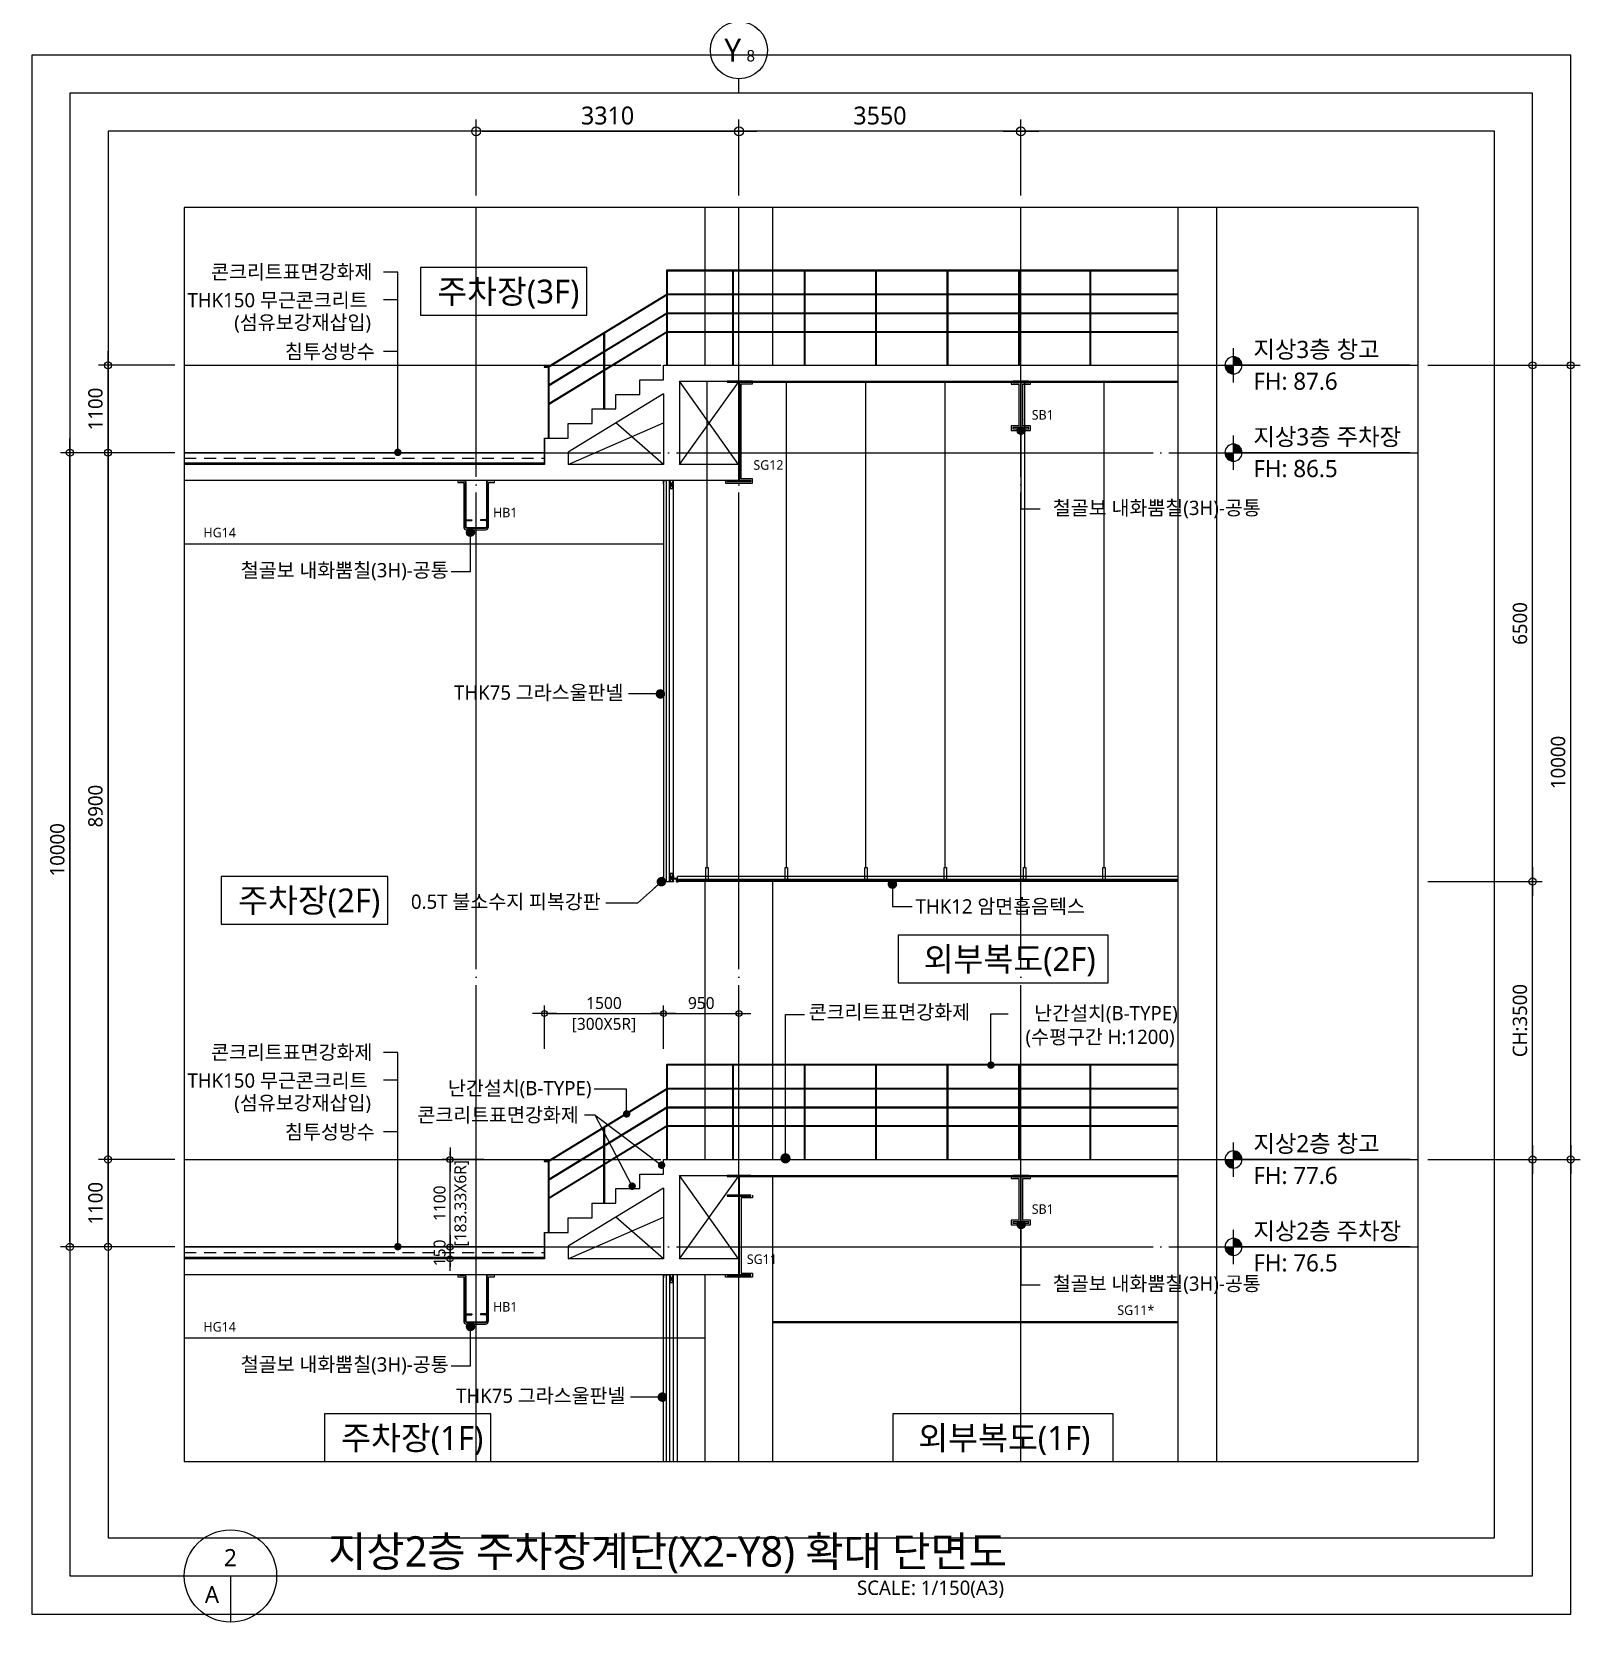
# Model space of a CAD drawing. Header units: millimetres. Extents: x 13515 to 183937, y -33900 to -660.
# Drawn here: x 137625 to 157125, y -33522 to -13498 of the extents above; entities that cross this region are included whole.
import ezdxf
from ezdxf.enums import TextEntityAlignment as Align

# ---------------------------------------------------------------- set-up
doc = ezdxf.new("R2010")
doc.units = ezdxf.units.MM
doc.header["$LTSCALE"] = 100
doc.header["$MEASUREMENT"] = 0
doc.header["$PDSIZE"] = -10
for name, pattern in [('CEN', [62, 60, -1, 0, -1]), ('HID', [2.5, 1.5, -1]), ('HIDDEN', [2, 1, -1])]:
    doc.linetypes.add(name, pattern=pattern)
doc.layers.get('0').update_dxf_attribs({"linetype": 'CONTINUOUS'})
doc.layers.get('Defpoints').update_dxf_attribs({"color": 171, "linetype": 'CONTINUOUS'})
for name, color, linetype in [('CEN', 1, 'CEN'), ('CON', 2, 'CONTINUOUS'), ('ELE-6', 8, 'CONTINUOUS'), ('FIN', 8, 'CONTINUOUS'), ('FIN(패널-T75 글라스울)', 6, 'CONTINUOUS'), ('FIN-2', 9, 'CONTINUOUS'), ('HF', 3, 'CONTINUOUS'), ('INS', 251, 'BATTING'), ('LED', 7, 'CONTINUOUS'), ('NDIM', 7, 'CONTINUOUS'), ('STEEL', 5, 'CONTINUOUS'), ('SYM', 7, 'CONTINUOUS'), ('SYM(AXIS)', 7, 'CONTINUOUS'), ('TEXT', 3, 'CONTINUOUS'), ('TEXT(AXIS)', 2, 'CONTINUOUS'), ('TEXT(노트)', 7, 'CONTINUOUS'), ('TEXT(실명)', 3, 'CONTINUOUS'), ('wire-meshes', 1, 'CONTINUOUS'), ('방수', 8, 'HIDDEN'), ('스틸', 8, 'CONTINUOUS')]:
    doc.layers.add(name, color=color, linetype=linetype)
doc.styles.add('CGS', font='cgse', dxfattribs={"bigfont": 'cgs'})
doc.styles.add('나눔바른고딕', font='NanumBarunGothic.ttf')
doc.linetypes.add('BATTING', pattern='A,0.0001,-0.1,[134,ltypeshp.shx,S=0.1,R=0,X=-0.1,Y=0],-0.2,[134,ltypeshp.shx,S=0.1,R=180,X=0.1,Y=0],-0.1', length=0.4001)
doc.dimstyles.new('NDIM 1200', dxfattribs={"dimscale": 75, "dimtxt": 3, "dimasz": 1, "dimexe": 2, "dimexo": 2, "dimgap": 1, "dimtad": 1, "dimdec": 0, "dimdsep": 46, "dimtxsty": 'CGS', "dimblk": 'DOT0', "dimcen": 1, "dimdle": 8, "dimclrd": 256, "dimclre": 256, "dimclrt": 256, "dimadec": 0, "dimazin": 0, "dimtfac": 1, "dimtdec": 0, "dimtix": 1, "dimtmove": 2, "dimatfit": 3, "dimldrblk": 'DOT0', "dimfxl": 1, "dimtolj": 1, "dimtzin": 0, "dimlwd": -1, "dimlwe": -1, "dimarcsym": 0})

# ---------------------------------------------------------------- blocks, each defined once
blk = doc.blocks.new('DOT0')
blk.add_line((-3, 0), (3, 0))
at = {"color": 6}
blk.add_circle((0, 0), 0.75, dxfattribs=at)
blk = doc.blocks.new('*D438')
at = {"layer": 'Defpoints', "color": 0, "ltscale": 0.4, "transparency": 16777216}
for p in [(145581, -25858), (144081, -26403), (145581, -26403)]:
    blk.add_point(p, dxfattribs=at)
at = {"layer": 'NDIM', "ltscale": 0.4, "transparency": 16777216}
for p, q in [((144081, -26303), (144081, -25758)), ((145581, -26303), (145581, -25758)), ((144131, -25858), (145531, -25858))]:
    blk.add_line(p, q, dxfattribs=at)
at = {"layer": 'NDIM', "ltscale": 0.4, "transparency": 16777216, "xscale": 50, "yscale": 50, "zscale": 50, "rotation": 180}
blk.add_blockref('DOT0', (144081, -25858), dxfattribs=at)
at = {"layer": 'NDIM', "ltscale": 0.4, "transparency": 16777216, "xscale": 50, "yscale": 50, "zscale": 50}
blk.add_blockref('DOT0', (145581, -25858), dxfattribs=at)
at = {"layer": 'NDIM', "ltscale": 0.4, "transparency": 16777216, "char_height": 150, "attachment_point": 5, "style": '나눔바른고딕'}
for s, insert in [('\\A1;1500', (144831, -25727)), ('\\A1;[300X5R]', (144831, -26005))]:
    blk.add_mtext(s, dxfattribs=dict(at, insert=insert))
blk = doc.blocks.new('*D439')
at = {"layer": 'Defpoints', "color": 0, "ltscale": 0.4, "transparency": 16777216}
for p in [(146531, -25858), (145581, -26403), (146531, -26403)]:
    blk.add_point(p, dxfattribs=at)
at = {"layer": 'NDIM', "ltscale": 0.4, "transparency": 16777216}
for p, q in [((145581, -26303), (145581, -25758)), ((146531, -26303), (146531, -25758)), ((145631, -25858), (146481, -25858))]:
    blk.add_line(p, q, dxfattribs=at)
at = {"layer": 'NDIM', "ltscale": 0.4, "transparency": 16777216, "xscale": 50, "yscale": 50, "zscale": 50, "rotation": 180}
blk.add_blockref('DOT0', (145581, -25858), dxfattribs=at)
at = {"layer": 'NDIM', "ltscale": 0.4, "transparency": 16777216, "xscale": 50, "yscale": 50, "zscale": 50}
blk.add_blockref('DOT0', (146531, -25858), dxfattribs=at)
at = {"layer": 'NDIM', "ltscale": 0.4, "transparency": 16777216, "insert": (146056, -25727), "char_height": 150, "attachment_point": 5, "style": '나눔바른고딕'}
blk.add_mtext('\\A1;950', dxfattribs=at)
blk = doc.blocks.new('*D435')
at = {"layer": 'Defpoints', "color": 0, "ltscale": 0.4, "transparency": 16777216}
for p in [(142892, -27697), (143417, -27697), (143417, -28797)]:
    blk.add_point(p, dxfattribs=at)
at = {"layer": 'NDIM', "ltscale": 0.4, "transparency": 16777216}
for p, q in [((142892, -27647), (142892, -27597)), ((143317, -27697), (142792, -27697)), ((142892, -28797), (142892, -27697)), ((143317, -28797), (142792, -28797)), ((142892, -28847), (142892, -28897))]:
    blk.add_line(p, q, dxfattribs=at)
at = {"layer": 'NDIM', "ltscale": 0.4, "transparency": 16777216, "xscale": 50, "yscale": 50, "zscale": 50}
for p, rotation in [((142892, -27697), 270), ((142892, -28797), 90)]:
    blk.add_blockref('DOT0', p, dxfattribs=dict(at, rotation=rotation))
at = {"layer": 'NDIM', "ltscale": 0.4, "transparency": 16777216, "char_height": 150, "attachment_point": 5, "rotation": 90, "style": '나눔바른고딕'}
for s, insert in [('\\A1;[183.33X6R]', (143039, -28247)), ('\\A1;1100', (142761, -28247))]:
    blk.add_mtext(s, dxfattribs=dict(at, insert=insert))
blk = doc.blocks.new('*D436')
at = {"layer": 'Defpoints', "color": 0, "ltscale": 0.4, "transparency": 16777216}
for p in [(142892, -28797), (143417, -28797), (143417, -28947)]:
    blk.add_point(p, dxfattribs=at)
at = {"layer": 'NDIM', "ltscale": 0.4, "transparency": 16777216}
for p, q in [((143317, -28797), (142792, -28797)), ((142892, -28747), (142892, -28697)), ((142892, -28947), (142892, -28797)), ((143317, -28947), (142792, -28947)), ((142892, -28997), (142892, -29047))]:
    blk.add_line(p, q, dxfattribs=at)
at = {"layer": 'NDIM', "ltscale": 0.4, "transparency": 16777216, "xscale": 50, "yscale": 50, "zscale": 50}
for p, rotation in [((142892, -28797), 270), ((142892, -28947), 90)]:
    blk.add_blockref('DOT0', p, dxfattribs=dict(at, rotation=rotation))
at = {"layer": 'NDIM', "ltscale": 0.4, "transparency": 16777216, "insert": (142761, -28872), "char_height": 150, "attachment_point": 5, "rotation": 90, "style": '나눔바른고딕'}
blk.add_mtext('\\A1;150', dxfattribs=at)
blk = doc.blocks.new('A$C19853FC8')
at = {"layer": 'SYM'}
for p, q in [((1800, 0), (1800, 3600)), ((3600, 1800), (0, 1800))]:
    blk.add_line(p, q, dxfattribs=at)
blk.add_circle((1800, 1800), 900, dxfattribs=at)
for points in [[(900, 1800), (1800, 2700), (914, 1959), (1643, 2686)], [(914, 1959), (1643, 2686), (954, 2112), (1492, 2646)], [(954, 2112), (1492, 2646), (1025, 2260), (1346, 2576)], [(1025, 2260), (1346, 2576), (1109, 2378), (1222, 2491)], [(1800, 900), (2700, 1800), (1959, 914), (2686, 1643)], [(1959, 914), (2686, 1643), (2112, 954), (2646, 1492)], [(2112, 954), (2646, 1492), (2260, 1025), (2576, 1346)], [(2260, 1025), (2576, 1346), (2378, 1109), (2491, 1222)]]:
    blk.add_solid(points, dxfattribs=at)
at = {"layer": 'SYM', "linetype": 'Continuous'}
for points in [[(1800, 2700), (1800, 1800), (900, 1800)], [(2700, 1800), (1800, 900), (1800, 1800)]]:
    blk.add_solid(points, dxfattribs=at)
blk = doc.blocks.new('*D437')
at = {"layer": 'Defpoints', "color": 0, "ltscale": 0.4, "transparency": 16777216}
for p in [(146531, -14750), (146531, -15710), (150081, -15710)]:
    blk.add_point(p, dxfattribs=at)
at = {"layer": 'NDIM', "ltscale": 0.4, "transparency": 16777216}
for p, q in [((146531, -15560), (146531, -14600)), ((150081, -15560), (150081, -14600)), ((150006, -14750), (146606, -14750))]:
    blk.add_line(p, q, dxfattribs=at)
at = {"layer": 'NDIM', "ltscale": 0.4, "transparency": 16777216, "xscale": 75, "yscale": 75, "zscale": 75, "rotation": 180}
blk.add_blockref('DOT0', (146531, -14750), dxfattribs=at)
at = {"layer": 'NDIM', "ltscale": 0.4, "transparency": 16777216, "xscale": 75, "yscale": 75, "zscale": 75}
blk.add_blockref('DOT0', (150081, -14750), dxfattribs=at)
at = {"layer": 'NDIM', "ltscale": 0.4, "transparency": 16777216, "insert": (148306, -14553), "char_height": 225, "attachment_point": 5, "style": '나눔바른고딕'}
blk.add_mtext('\\A1;3550', dxfattribs=at)
blk = doc.blocks.new('H-600X200')
at = {"layer": 'STEEL', "color": 3, "linetype": 'ByBlock', "ltscale": 0.5}
for p, q in [((448200, -194409), (448295, -194409)), ((448295, -194409), (448295, -194975)), ((448306, -194975), (448306, -194409)), ((448306, -194409), (448400, -194409)), ((448295, -194975), (448200, -194975)), ((448400, -194975), (448306, -194975))]:
    blk.add_line(p, q, dxfattribs=at)
for points in [[(448400, -194409), (448400, -194392), (448200, -194392), (448200, -194409)], [(448200, -194975), (448200, -194992), (448400, -194992), (448400, -194975)]]:
    blk.add_lwpolyline(points, dxfattribs=at)
blk = doc.blocks.new('*U15')
at = {"layer": 'Defpoints'}
blk.add_point((0, 0), dxfattribs=at)
at = {"layer": 'HF'}
for p, q in [((-209, 0), (-147, 0)), ((-209, 0), (-209, -6)), ((209, 0), (147, 0)), ((209, 0), (209, -6)), ((-209, -6), (-147, -6)), ((-135, -18), (-135, -482)), ((-129, -18), (-129, -482)), ((129, -18), (129, -482)), ((135, -18), (135, -482)), ((209, -6), (147, -6)), ((-135, -518), (-135, -582)), ((-129, -518), (-129, -582)), ((-117, -494), (-55, -494)), ((-117, -500), (-55, -500)), ((-117, -506), (-55, -506)), ((-117, -594), (117, -594)), ((-117, -600), (117, -600)), ((-55, -494), (-55, -500)), ((-55, -500), (-55, -506)), ((117, -494), (55, -494)), ((55, -494), (55, -500)), ((117, -500), (55, -500)), ((55, -500), (55, -506)), ((117, -506), (55, -506)), ((129, -518), (129, -582)), ((135, -518), (135, -582))]:
    blk.add_line(p, q, dxfattribs=at)
for centre, radius, start, end in [((-147, -18), 18, 360, 450), ((147, -18), 18, 90, 180), ((-147, -18), 12, 360, 450), ((147, -18), 12, 90, 180), ((-117, -482), 18, 180, 270), ((-117, -518), 18, 90, 180), ((-117, -582), 18, 180, 270), ((-117, -482), 12, 180, 270), ((-117, -518), 12, 90, 180), ((-117, -582), 12, 180, 270), ((117, -482), 12, 270, 360), ((117, -482), 18, 270, 360), ((117, -518), 18, 0, 90), ((117, -518), 12, 0, 90), ((117, -582), 12, 270, 360), ((117, -582), 18, 270, 360)]:
    blk.add_arc(centre, radius, start, end, dxfattribs=at)
blk = doc.blocks.new('*D434')
at = {"layer": 'Defpoints', "color": 0, "ltscale": 0.4, "transparency": 16777216}
for p in [(146531, -14750), (143221, -15710), (146531, -15710)]:
    blk.add_point(p, dxfattribs=at)
at = {"layer": 'NDIM', "ltscale": 0.4, "transparency": 16777216}
for p, q in [((143221, -15560), (143221, -14600)), ((146531, -15560), (146531, -14600)), ((143296, -14750), (146456, -14750))]:
    blk.add_line(p, q, dxfattribs=at)
at = {"layer": 'NDIM', "ltscale": 0.4, "transparency": 16777216, "xscale": 75, "yscale": 75, "zscale": 75, "rotation": 180}
blk.add_blockref('DOT0', (143221, -14750), dxfattribs=at)
at = {"layer": 'NDIM', "ltscale": 0.4, "transparency": 16777216, "xscale": 75, "yscale": 75, "zscale": 75}
blk.add_blockref('DOT0', (146531, -14750), dxfattribs=at)
at = {"layer": 'NDIM', "ltscale": 0.4, "transparency": 16777216, "insert": (144876, -14553), "char_height": 225, "attachment_point": 5, "style": '나눔바른고딕'}
blk.add_mtext('\\A1;3310', dxfattribs=at)
blk = doc.blocks.new('A$C2F20087E')
at = {"layer": 'SYM(AXIS)'}
blk.add_line((600, 0), (600, 300), dxfattribs=at)
blk.add_circle((600, 900), 600, dxfattribs=at)
blk = doc.blocks.new('bh-1012x300')
at = {"layer": 'STEEL', "color": 3, "linetype": 'ByBlock', "ltscale": 0.5}
for p, q in [((499416, -43973), (499560, -43973)), ((499560, -43973), (499560, -44961)), ((499572, -44961), (499572, -43973)), ((499572, -43973), (499716, -43973)), ((499560, -44961), (499416, -44961)), ((499716, -44961), (499572, -44961))]:
    blk.add_line(p, q, dxfattribs=at)
for points in [[(499716, -43973), (499716, -43961), (499416, -43961), (499416, -43973)], [(499416, -44961), (499416, -44973), (499716, -44973), (499716, -44961)]]:
    blk.add_lwpolyline(points, dxfattribs=at)
blk = doc.blocks.new('h-1262x300')
at = {"layer": 'STEEL', "color": 3, "linetype": 'ByBlock', "ltscale": 0.5}
for p, q in [((446274, -194404), (446418, -194404)), ((446418, -194404), (446418, -195642)), ((446430, -195642), (446430, -194404)), ((446430, -194404), (446574, -194404)), ((446418, -195642), (446274, -195642)), ((446574, -195642), (446430, -195642))]:
    blk.add_line(p, q, dxfattribs=at)
for points in [[(446574, -194404), (446574, -194392), (446274, -194392), (446274, -194404)], [(446274, -195642), (446274, -195654), (446574, -195654), (446574, -195642)]]:
    blk.add_lwpolyline(points, dxfattribs=at)
blk = doc.blocks.new('*D487')
at = {"layer": 'Defpoints', "color": 0, "ltscale": 0.4, "transparency": 16777216}
for p in [(138585, -27697), (139545, -27697), (139545, -28797)]:
    blk.add_point(p, dxfattribs=at)
at = {"layer": 'NDIM', "ltscale": 0.4, "transparency": 16777216}
for p, q in [((139425, -27697), (138465, -27697)), ((138585, -28737), (138585, -27757)), ((139425, -28797), (138465, -28797))]:
    blk.add_line(p, q, dxfattribs=at)
at = {"layer": 'NDIM', "ltscale": 0.4, "transparency": 16777216, "xscale": 60, "yscale": 60, "zscale": 60}
for p, rotation in [((138585, -27697), 90), ((138585, -28797), 270)]:
    blk.add_blockref('DOT0', p, dxfattribs=dict(at, rotation=rotation))
at = {"layer": 'NDIM', "ltscale": 0.4, "transparency": 16777216, "insert": (138427, -28247), "char_height": 180, "attachment_point": 5, "rotation": 90, "style": '나눔바른고딕'}
blk.add_mtext('\\A1;1100', dxfattribs=at)
blk = doc.blocks.new('*D489')
at = {"layer": 'Defpoints', "color": 0, "ltscale": 0.4, "transparency": 16777216}
for p in [(138585, -18797), (139545, -18797), (139545, -27697)]:
    blk.add_point(p, dxfattribs=at)
at = {"layer": 'NDIM', "ltscale": 0.4, "transparency": 16777216}
for p, q in [((139425, -18797), (138465, -18797)), ((138585, -27637), (138585, -18857)), ((139425, -27697), (138465, -27697))]:
    blk.add_line(p, q, dxfattribs=at)
at = {"layer": 'NDIM', "ltscale": 0.4, "transparency": 16777216, "xscale": 60, "yscale": 60, "zscale": 60}
for p, rotation in [((138585, -18797), 90), ((138585, -27697), 270)]:
    blk.add_blockref('DOT0', p, dxfattribs=dict(at, rotation=rotation))
at = {"layer": 'NDIM', "ltscale": 0.4, "transparency": 16777216, "insert": (138427, -23247), "char_height": 180, "attachment_point": 5, "rotation": 90, "style": '나눔바른고딕'}
blk.add_mtext('\\A1;8900', dxfattribs=at)
blk = doc.blocks.new('*D490')
at = {"layer": 'Defpoints', "color": 0, "ltscale": 0.4, "transparency": 16777216}
for p in [(138105, -18797), (139545, -18797), (139545, -28797)]:
    blk.add_point(p, dxfattribs=at)
at = {"layer": 'NDIM', "ltscale": 0.4, "transparency": 16777216}
for p, q in [((139425, -18797), (137985, -18797)), ((138105, -28737), (138105, -18857)), ((139425, -28797), (137985, -28797))]:
    blk.add_line(p, q, dxfattribs=at)
at = {"layer": 'NDIM', "ltscale": 0.4, "transparency": 16777216, "xscale": 60, "yscale": 60, "zscale": 60}
for p, rotation in [((138105, -18797), 90), ((138105, -28797), 270)]:
    blk.add_blockref('DOT0', p, dxfattribs=dict(at, rotation=rotation))
at = {"layer": 'NDIM', "ltscale": 0.4, "transparency": 16777216, "insert": (137947, -23797), "char_height": 180, "attachment_point": 5, "rotation": 90, "style": '나눔바른고딕'}
blk.add_mtext('\\A1;10000', dxfattribs=at)
blk = doc.blocks.new('*D488')
at = {"layer": 'Defpoints', "color": 0, "ltscale": 0.4, "transparency": 16777216}
for p in [(138585, -17697), (139545, -17697), (139545, -18797)]:
    blk.add_point(p, dxfattribs=at)
at = {"layer": 'NDIM', "ltscale": 0.4, "transparency": 16777216}
for p, q in [((139425, -17697), (138465, -17697)), ((138585, -18737), (138585, -17757)), ((139425, -18797), (138465, -18797))]:
    blk.add_line(p, q, dxfattribs=at)
at = {"layer": 'NDIM', "ltscale": 0.4, "transparency": 16777216, "xscale": 60, "yscale": 60, "zscale": 60}
for p, rotation in [((138585, -17697), 90), ((138585, -18797), 270)]:
    blk.add_blockref('DOT0', p, dxfattribs=dict(at, rotation=rotation))
at = {"layer": 'NDIM', "ltscale": 0.4, "transparency": 16777216, "insert": (138427, -18247), "char_height": 180, "attachment_point": 5, "rotation": 90, "style": '나눔바른고딕'}
blk.add_mtext('\\A1;1100', dxfattribs=at)
blk = doc.blocks.new('*D495')
at = {"layer": 'Defpoints', "color": 0, "ltscale": 0.4, "transparency": 16777216}
for p in [(155085, -17697), (157005, -17697), (155085, -27697)]:
    blk.add_point(p, dxfattribs=at)
at = {"layer": 'NDIM', "ltscale": 0.4, "transparency": 16777216}
for p, q in [((155205, -17697), (157125, -17697)), ((157005, -27637), (157005, -17757)), ((155205, -27697), (157125, -27697))]:
    blk.add_line(p, q, dxfattribs=at)
at = {"layer": 'NDIM', "ltscale": 0.4, "transparency": 16777216, "xscale": 60, "yscale": 60, "zscale": 60}
for p, rotation in [((157005, -17697), 90), ((157005, -27697), 270)]:
    blk.add_blockref('DOT0', p, dxfattribs=dict(at, rotation=rotation))
at = {"layer": 'NDIM', "ltscale": 0.4, "transparency": 16777216, "insert": (156847, -22697), "char_height": 180, "attachment_point": 5, "rotation": 90, "style": '나눔바른고딕'}
blk.add_mtext('\\A1;10000', dxfattribs=at)
blk = doc.blocks.new('*D497')
at = {"layer": 'Defpoints', "color": 0, "ltscale": 0.4, "transparency": 16777216}
for p in [(155085, -17697), (156525, -17697), (155085, -24197)]:
    blk.add_point(p, dxfattribs=at)
at = {"layer": 'NDIM', "ltscale": 0.4, "transparency": 16777216}
for p, q in [((155205, -17697), (156645, -17697)), ((156525, -24137), (156525, -17757)), ((155205, -24197), (156645, -24197))]:
    blk.add_line(p, q, dxfattribs=at)
at = {"layer": 'NDIM', "ltscale": 0.4, "transparency": 16777216, "xscale": 60, "yscale": 60, "zscale": 60}
for p, rotation in [((156525, -17697), 90), ((156525, -24197), 270)]:
    blk.add_blockref('DOT0', p, dxfattribs=dict(at, rotation=rotation))
at = {"layer": 'NDIM', "ltscale": 0.4, "transparency": 16777216, "insert": (156367, -20947), "char_height": 180, "attachment_point": 5, "rotation": 90, "style": '나눔바른고딕'}
blk.add_mtext('\\A1;6500', dxfattribs=at)
blk = doc.blocks.new('*D498')
at = {"layer": 'Defpoints', "color": 0, "ltscale": 0.4, "transparency": 16777216}
for p in [(155085, -24197), (156525, -24197), (155085, -27697)]:
    blk.add_point(p, dxfattribs=at)
at = {"layer": 'NDIM', "ltscale": 0.4, "transparency": 16777216}
for p, q in [((155205, -24197), (156645, -24197)), ((156525, -27637), (156525, -24257)), ((155205, -27697), (156645, -27697))]:
    blk.add_line(p, q, dxfattribs=at)
at = {"layer": 'NDIM', "ltscale": 0.4, "transparency": 16777216, "xscale": 60, "yscale": 60, "zscale": 60}
for p, rotation in [((156525, -24197), 90), ((156525, -27697), 270)]:
    blk.add_blockref('DOT0', p, dxfattribs=dict(at, rotation=rotation))
at = {"layer": 'NDIM', "ltscale": 0.4, "transparency": 16777216, "insert": (156367, -25947), "char_height": 180, "attachment_point": 5, "rotation": 90, "style": '나눔바른고딕'}
blk.add_mtext('\\A1;CH:3500', dxfattribs=at)

msp = doc.modelspace()

# ---------------------------------------------------------------- hatches: boundary and pattern name
at = {"ltscale": 10000}
h = msp.add_hatch(color=256, dxfattribs=at)
h.dxf.hatch_style = 1
edge = h.paths.add_edge_path()
edge.add_arc((150082.8, -18517.7), 50, 540, 900)
h = msp.add_hatch(color=256, dxfattribs=at)
h.dxf.hatch_style = 1
edge = h.paths.add_edge_path()
edge.add_arc((143149.2, -19801.9), 50, -360, 0, ccw=False)
h = msp.add_hatch(color=256, dxfattribs=at)
h.dxf.hatch_style = 1
edge = h.paths.add_edge_path()
edge.add_arc((150082.8, -28517.7), 50, 540, 900)
h = msp.add_hatch(color=256, dxfattribs=at)
h.dxf.hatch_style = 1
edge = h.paths.add_edge_path()
edge.add_arc((143149.2, -29801.9), 50, -360, 0, ccw=False)
at = {"layer": 'LED'}
h = msp.add_hatch(color=256, dxfattribs=at)
h.dxf.hatch_style = 1
edge = h.paths.add_edge_path()
edge.add_arc((147116.9, -27681.3), 64.8, 180, 540, ccw=False)

# ---------------------------------------------------------------- linework, layer by layer
for p, q in [((142234.6, -16871), (142053.3, -16871)), ((142234.6, -17522.5), (142053.3, -17522.5)), ((142234.6, -26696.7), (142053.3, -26696.7)), ((142234.6, -27348.3), (142053.3, -27348.3))]:
    msp.add_line(p, q)
at = {"ltscale": 10000}
for p, q in [((144080.8, -18796.7), (139545, -18796.7)), ((144720.1, -27138.1), (145556, -27767.2)), ((144080.8, -28796.7), (139545, -28796.7))]:
    msp.add_line(p, q, dxfattribs=at)
at = {"color": 1, "linetype": 'ByBlock'}
for p, q in [((145703.5, -19149), (145658.1, -19244.4)), ((145703.5, -19244.4), (145658.1, -19149)), ((145703.5, -24099), (145658.1, -24194.4)), ((145703.5, -24194.4), (145658.1, -24099)), ((145703.5, -29149), (145658.1, -29244.4)), ((145703.5, -29244.4), (145658.1, -29149))]:
    msp.add_line(p, q, dxfattribs=at)
at = {"ltscale": 10000}
for points in [[(144615.1, -16466.1), (142519.6, -16466.1), (142519.6, -17066.1), (144615.1, -17066.1)], [(142107.4, -24132.7), (140011.9, -24132.7), (140011.9, -24732.7), (142107.4, -24732.7)], [(151181.8, -24870.7), (148537.1, -24870.7), (148537.1, -25470.7), (151181.8, -25470.7)], [(143405, -30900), (141309.5, -30900), (141309.5, -31500), (143405, -31500)], [(151244.1, -30900), (148470.3, -30900), (148470.3, -31500), (151244.1, -31500)]]:
    msp.add_lwpolyline(points, close=True, dxfattribs=at)
at = {"layer": 'CEN'}
for p, q in [((143220.8, -31500), (143220.8, -15710)), ((146530.8, -31500), (146530.8, -15710)), ((150080.8, -31500), (150080.8, -15710)), ((145620.8, -17696.7), (145620.8, -16496.7)), ((145629.8, -17696.7), (145629.8, -16505.7)), ((144830.8, -18246.7), (144830.8, -17294)), ((144839.8, -18246.7), (144839.8, -17288.5)), ((139545, -17696.7), (155085, -17696.7)), ((144128.3, -17712.8), (144078.3, -17712.8)), ((144078.3, -17712.8), (144078.3, -17721.8)), ((144078.3, -17721.8), (144130.8, -17721.8)), ((144130.8, -18613.4), (144130.8, -17721.8)), ((144139.8, -18613.4), (144139.8, -17716.3)), ((146524.8, -18946.7), (145780.8, -17896.7)), ((145780.8, -18946.7), (146524.8, -17908.7)), ((150080.8, -31500), (150080.8, -17896.7)), ((144380.8, -18946.7), (145580.8, -18420.2)), ((145580.8, -18946.7), (144980.8, -18422.5)), ((139545, -18796.7), (155085, -18796.7)), ((145620.8, -27696.7), (145620.8, -26496.7)), ((145629.8, -27696.7), (145629.8, -26505.7)), ((144830.8, -28246.7), (144830.8, -27294)), ((144839.8, -28246.7), (144839.8, -27288.5)), ((139545, -27696.7), (155085, -27696.7)), ((144128.3, -27712.8), (144078.3, -27712.8)), ((144078.3, -27712.8), (144078.3, -27721.8)), ((144078.3, -27721.8), (144130.8, -27721.8)), ((144130.8, -28613.4), (144130.8, -27721.8)), ((144139.8, -28613.4), (144139.8, -27716.3)), ((146524.8, -28946.7), (145780.8, -27896.7)), ((145780.8, -28946.7), (146524.8, -27908.7)), ((144380.8, -28946.7), (145580.8, -28420.2)), ((145580.8, -28946.7), (144980.8, -28422.5)), ((139545, -28796.7), (155085, -28796.7))]:
    msp.add_line(p, q, dxfattribs=at)
at = {"layer": 'CON', "ltscale": 1000}
for p, q in [((145580.8, -17696.7), (152063, -17696.7)), ((145780.8, -17896.7), (152063, -17896.7)), ((145780.8, -17896.7), (145780.8, -18946.7)), ((145580.8, -18055.9), (144380.8, -18789.2)), ((145580.8, -18055.9), (145580.8, -18946.7)), ((144080.8, -18613.4), (144080.8, -18946.7)), ((144380.8, -18789.2), (144380.8, -18946.7)), ((144080.8, -18946.7), (139545, -18946.7)), ((145580.8, -18946.7), (144380.8, -18946.7)), ((146524.8, -18946.7), (145780.8, -18946.7)), ((146524.8, -19146.7), (139545, -19146.7)), ((145580.8, -27696.7), (152063, -27696.7)), ((145780.8, -27896.7), (146530.8, -27896.7)), ((145780.8, -27896.7), (145780.8, -28946.7)), ((146380.8, -27896.7), (152063, -27896.7)), ((145580.8, -28055.9), (144380.8, -28789.2)), ((145580.8, -28055.9), (145580.8, -28946.7)), ((144080.8, -28613.4), (144080.8, -28946.7)), ((144380.8, -28789.2), (144380.8, -28946.7)), ((144080.8, -28946.7), (139545, -28946.7)), ((145580.8, -28946.7), (144380.8, -28946.7)), ((146524.8, -28946.7), (145780.8, -28946.7)), ((146524.8, -29146.7), (139545, -29146.7))]:
    msp.add_line(p, q, dxfattribs=at)
for points in [[(144080.8, -18946.7), (144080.8, -18796.7), (144080.8, -18613.4), (144380.8, -18613.4), (144380.8, -18430.1), (144680.8, -18430.1), (144680.8, -18246.7), (144980.8, -18246.7), (144980.8, -18063.4), (145280.8, -18063.4), (145280.8, -17880.1), (145580.8, -17880.1), (145580.8, -17696.7)], [(144080.8, -28946.7), (144080.8, -28796.7), (144080.8, -28613.4), (144380.8, -28613.4), (144380.8, -28430.1), (144680.8, -28430.1), (144680.8, -28246.7), (144980.8, -28246.7), (144980.8, -28063.4), (145280.8, -28063.4), (145280.8, -27880.1), (145580.8, -27880.1), (145580.8, -27696.7)]]:
    msp.add_lwpolyline(points, dxfattribs=at)
at = {"layer": 'Defpoints', "ltscale": 10000}
msp.add_line((152543, -15710), (152543, -31500), dxfattribs=at)
for points in [[(157005, -13790), (137625, -13790), (137625, -33420), (157005, -33420)], [(156525, -14270), (138105, -14270), (138105, -32940), (156525, -32940)], [(156045, -14750), (138585, -14750), (138585, -32460), (156045, -32460)], [(155085, -15710), (139545, -15710), (139545, -31500), (155085, -31500)], [(152063, -15710), (139545, -15710), (139545, -31500), (152063, -31500)]]:
    msp.add_lwpolyline(points, close=True, dxfattribs=at)
at = {"layer": 'ELE-6', "ltscale": 10000}
for p, q in [((145705.8, -24096.7), (145705.8, -19246.7)), ((145705.8, -31500), (145705.8, -29246.7))]:
    msp.add_line(p, q, dxfattribs=at)
at = {"layer": 'FIN', "ltscale": 10000}
for p, q in [((146105.8, -17696.7), (146105.8, -15710)), ((146955.8, -17696.7), (146955.8, -15710)), ((146680.8, -17908.7), (149980.8, -17908.7)), ((150180.8, -17908.7), (152063, -17908.7)), ((145580.8, -19946.7), (139545, -19946.7)), ((146105.8, -27696.7), (146105.8, -24196.7)), ((146955.8, -27696.7), (146955.8, -24196.7)), ((146680.8, -27908.7), (149980.8, -27908.7)), ((146955.8, -31500), (146955.8, -27908.7)), ((150180.8, -27908.7), (152063, -27908.7)), ((146105.8, -31500), (146105.8, -29146.7)), ((146955.8, -29734.7), (152063, -29734.7)), ((146955.8, -29746.7), (152063, -29746.7)), ((146105.8, -29946.7), (139545, -29946.7))]:
    msp.add_line(p, q, dxfattribs=at)
for points in [[(146359.8, -19146.7), (146359.8, -19179.7), (146701.8, -19179.7), (146701.8, -19125.7), (146557.8, -19125.7), (146557.8, -17929.7), (146701.8, -17929.7), (146701.8, -17896.7), (146680.8, -17896.7), (146680.8, -17908.7), (146536.8, -17908.7), (146536.8, -19146.7), (146680.8, -19146.7), (146680.8, -19158.7), (146380.8, -19158.7), (146380.8, -19146.7), (146359.8, -19146.7)], [(149959.8, -17896.7), (149959.8, -17934.7), (150054.3, -17934.7), (150054.3, -18458.7), (149959.8, -18458.7), (149959.8, -18517.7), (150201.8, -18517.7), (150201.8, -18458.7), (150107.3, -18458.7), (150107.3, -17934.7), (150201.8, -17934.7), (150201.8, -17896.7)], [(149959.8, -27896.7), (149959.8, -27934.7), (150054.3, -27934.7), (150054.3, -28458.7), (149959.8, -28458.7), (149959.8, -28517.7), (150201.8, -28517.7), (150201.8, -28458.7), (150107.3, -28458.7), (150107.3, -27934.7), (150201.8, -27934.7), (150201.8, -27896.7)], [(146701.8, -28146.7), (146701.8, -28179.7), (146557.8, -28179.7), (146557.8, -29125.7), (146701.8, -29125.7), (146701.8, -29179.7), (146359.8, -29179.7), (146359.8, -29146.7)]]:
    msp.add_lwpolyline(points, dxfattribs=at)
at = {"layer": 'FIN', "ltscale": 1000}
for points in [[(150107.3, -18383.3, 0.1162588), (150107.3, -18374.1, 0.1162588)], [(150107.3, -28383.3, 0.1162588), (150107.3, -28374.1, 0.1162588)]]:
    msp.add_lwpolyline(points, format="xyb", dxfattribs=at)
at = {"layer": 'FIN', "ltscale": 10000}
for points in [[(143429.8, -19146.7), (143429.8, -19152.7), (143367.8, -19152.7, 0.4142136), (143355.8, -19164.7), (143355.8, -19728.7, -0.4142136), (143337.8, -19746.7), (143103.8, -19746.7, -0.4142136), (143085.8, -19728.7), (143085.8, -19164.7, 0.4142136), (143073.8, -19152.7), (143011.8, -19152.7), (143011.8, -19146.7), (142990.8, -19146.7), (142990.8, -19173.7), (143064.8, -19173.7), (143064.8, -19728.7, 0.4142136), (143103.8, -19767.7), (143337.8, -19767.7, 0.4142136), (143376.8, -19728.7), (143376.8, -19173.7), (143450.8, -19173.7), (143450.8, -19146.7)], [(143429.8, -29146.7), (143429.8, -29152.7), (143367.8, -29152.7, 0.4142136), (143355.8, -29164.7), (143355.8, -29728.7, -0.4142136), (143337.8, -29746.7), (143103.8, -29746.7, -0.4142136), (143085.8, -29728.7), (143085.8, -29164.7, 0.4142136), (143073.8, -29152.7), (143011.8, -29152.7), (143011.8, -29146.7), (142990.8, -29146.7), (142990.8, -29173.7), (143064.8, -29173.7), (143064.8, -29728.7, 0.4142136), (143103.8, -29767.7), (143337.8, -29767.7, 0.4142136), (143376.8, -29728.7), (143376.8, -29173.7), (143450.8, -29173.7), (143450.8, -29146.7)]]:
    msp.add_lwpolyline(points, format="xyb", close=True, dxfattribs=at)
at = {"layer": 'FIN(패널-T75 글라스울)', "ltscale": 0.1}
msp.add_lwpolyline([(145655.8, -19148.7), (145580.8, -19148.7), (145580.8, -24196.7), (145655.8, -24196.7)], close=True, dxfattribs=at)
for points in [[(145705.8, -24198.7), (145553.8, -24198.7), (145553.8, -24158.7), (145578.8, -24158.7), (145578.8, -24128.7), (145579.8, -24128.7), (145579.8, -24159.7), (145554.8, -24159.7), (145554.8, -24197.7), (145705.8, -24197.7), (145705.8, -24198.7)], [(145580.8, -31500), (145580.8, -29148.7), (145655.8, -29148.7), (145655.8, -31500)]]:
    msp.add_lwpolyline(points, dxfattribs=at)
at = {"layer": 'FIN-2'}
for p, q in [((146129.1, -24020.7), (146129.1, -17896.7)), ((147129.1, -24020.7), (147129.1, -17896.7)), ((148129.1, -24020.7), (148129.1, -17896.7)), ((149129.1, -24020.7), (149129.1, -17896.7)), ((150129.1, -24020.7), (150129.1, -17896.7)), ((151129.1, -24020.7), (151129.1, -17896.7)), ((152063, -24184.7), (145745.8, -24184.7)), ((152063, -24196.7), (145745.8, -24196.7)), ((152063, -24132.7), (145757.8, -24132.7)), ((145757.8, -24170.7), (145757.8, -24132.7)), ((145757.8, -24170.7), (145757.8, -24132.7)), ((152063, -24170.7), (145757.8, -24170.7)), ((145755.8, -31500), (145755.8, -29146.7))]:
    msp.add_line(p, q, dxfattribs=at)
at = {"layer": 'FIN-2', "ltscale": 0.1}
for p, q in [((139545, -18926.7), (144080.8, -18926.7)), ((139545, -28926.7), (144080.8, -28926.7))]:
    msp.add_line(p, q, dxfattribs=at)
at = {"layer": 'FIN-2'}
for points in [[(146114.1, -24020.7), (146144.1, -24020.7), (146144.1, -24170.7), (146114.1, -24170.7)], [(147114.1, -24020.7), (147144.1, -24020.7), (147144.1, -24170.7), (147114.1, -24170.7)], [(148114.1, -24020.7), (148144.1, -24020.7), (148144.1, -24170.7), (148114.1, -24170.7)], [(149114.1, -24020.7), (149144.1, -24020.7), (149144.1, -24170.7), (149114.1, -24170.7)], [(150114.1, -24020.7), (150144.1, -24020.7), (150144.1, -24170.7), (150114.1, -24170.7)], [(151114.1, -24020.7), (151144.1, -24020.7), (151144.1, -24170.7), (151114.1, -24170.7)]]:
    msp.add_lwpolyline(points, close=True, dxfattribs=at)
msp.add_lwpolyline([(145763.8, -24198.7), (145763.8, -24196.7), (145745.8, -24196.7), (145745.8, -24158.7), (145707.8, -24158.7), (145707.8, -24118.7), (145705.8, -24118.7), (145705.8, -24160.7), (145743.8, -24160.7), (145743.8, -24198.7), (145763.8, -24198.7)], dxfattribs=at)
at = {"layer": 'INS', "ltscale": 0.9}
for p, q in [((145618.3, -24196.7), (145618.3, -19148.7)), ((145618.3, -31500), (145618.3, -29148.7))]:
    msp.add_line(p, q, dxfattribs=at)
at = {"layer": 'LED', "ltscale": 10000}
for p, q in [((150082.8, -19508.1), (150082.8, -18517.7)), ((150325.5, -19508.1), (150082.8, -19508.1)), ((143149.2, -20292.2), (143149.2, -19801.9)), ((142906.4, -20292.2), (143149.2, -20292.2)), ((150082.8, -29277.2), (150082.8, -28517.7)), ((150325.5, -29277.2), (150082.8, -29277.2)), ((143149.2, -30292.2), (143149.2, -29801.9)), ((142906.4, -30292.2), (143149.2, -30292.2))]:
    msp.add_line(p, q, dxfattribs=at)
at = {"layer": 'LED'}
for points in [[(142234.6, -18793.3), (142234.6, -16522.5), (142053.3, -16522.5)], [(149704, -26507.9), (149704, -25861), (149920.3, -25861)], [(142234.6, -28793.3), (142234.6, -26348.3), (142053.3, -26348.3)], [(145116.1, -27121.8), (145116.1, -26811.5), (144705.2, -26811.5)], [(145185.8, -28032.1), (144720.1, -27138.1), (144587.5, -27138.1)]]:
    msp.add_lwpolyline(points, dxfattribs=at)
at = {"layer": 'LED', "const_width": 46.9}
for points in [[(142234.6, -18816.8, -1), (142234.6, -18769.9, -1)], [(149704, -26531.3, -1), (149704, -26484.4, -1)], [(145116.1, -27145.2, 1), (145116.1, -27098.4, 1)], [(145556, -27790.7, 1), (145556, -27743.8, 1)], [(145185.8, -28055.5, -1), (145185.8, -28008.6, -1)], [(142234.6, -28816.8, -1), (142234.6, -28769.9, -1)]]:
    msp.add_lwpolyline(points, format="xyb", close=True, dxfattribs=at)
at = {"layer": 'LED', "ltscale": 10000}
for centre in [(150082.8, -18517.7), (143149.2, -19801.9), (150082.8, -28517.7), (143149.2, -29801.9)]:
    msp.add_circle(centre, 50, dxfattribs=at)
at = {"layer": 'STEEL', "color": 3, "linetype": 'ByBlock', "ltscale": 0.5}
msp.add_lwpolyline([(146380.8, -27908.7), (146524.8, -27908.7), (146524.8, -28146.7), (146536.8, -28146.7), (146536.8, -27908.7), (146680.8, -27908.7), (146680.8, -27896.7), (146380.8, -27896.7)], close=True, dxfattribs=at)
at = {"layer": 'SYM', "ltscale": 1000}
for p, q in [((154984.6, -17696.7), (152759, -17696.7)), ((154984.6, -18796.7), (152759, -18796.7)), ((154984.6, -27696.7), (152759, -27696.7)), ((154984.6, -28796.7), (152759, -28796.7))]:
    msp.add_line(p, q, dxfattribs=at)
at = {"layer": 'SYM'}
for p, q in [((139545, -32940), (150218.5, -32940)), ((140126.8, -32940), (140126.8, -33521.8))]:
    msp.add_line(p, q, dxfattribs=at)
msp.add_circle((140126.8, -32940), 581.8, dxfattribs=at)
at = {"layer": 'wire-meshes'}
for p, q in [((145620.8, -16496.7), (152063, -16496.7)), ((145629.8, -16505.7), (152063, -16505.7)), ((146454.3, -17696.7), (146454.3, -16505.7)), ((146463.3, -17696.7), (146463.3, -16505.7)), ((147354.3, -17696.7), (147354.3, -16505.7)), ((147363.3, -17696.7), (147363.3, -16505.7)), ((148254.3, -17696.7), (148254.3, -16505.7)), ((148263.3, -17696.7), (148263.3, -16505.7)), ((149154.3, -17696.7), (149154.3, -16505.7)), ((149163.3, -17696.7), (149163.3, -16505.7)), ((150054.3, -17696.7), (150054.3, -16505.7)), ((150063.3, -17696.7), (150063.3, -16505.7)), ((150954.3, -17696.7), (150954.3, -16505.7)), ((150963.3, -17696.7), (150963.3, -16505.7)), ((144128.3, -17712.8), (145627.3, -16796.7)), ((144130.8, -17721.8), (145629.8, -16805.7)), ((145627.3, -16796.7), (152063, -16796.7)), ((145629.8, -16805.7), (152063, -16805.7)), ((144139.8, -17940.1), (145620.8, -17035.1)), ((144139.8, -17950.7), (145623.3, -17044.1)), ((145620.8, -17035.1), (152063, -17035.1)), ((145623.3, -17044.1), (152063, -17044.1)), ((144139.8, -18174.5), (145620.8, -17269.5)), ((144139.8, -18185.1), (145623.3, -17278.5)), ((145620.8, -17269.5), (152063, -17269.5)), ((145623.3, -17278.5), (152063, -17278.5)), ((145620.8, -26496.7), (152063, -26496.7)), ((145629.8, -26505.7), (152063, -26505.7)), ((146454.3, -27696.7), (146454.3, -26505.7)), ((146463.3, -27696.7), (146463.3, -26505.7)), ((147354.3, -27696.7), (147354.3, -26505.7)), ((147363.3, -27696.7), (147363.3, -26505.7)), ((148254.3, -27696.7), (148254.3, -26505.7)), ((148263.3, -27696.7), (148263.3, -26505.7)), ((149154.3, -27696.7), (149154.3, -26505.7)), ((149163.3, -27696.7), (149163.3, -26505.7)), ((150054.3, -27696.7), (150054.3, -26505.7)), ((150063.3, -27696.7), (150063.3, -26505.7)), ((150954.3, -27696.7), (150954.3, -26505.7)), ((150963.3, -27696.7), (150963.3, -26505.7)), ((144128.3, -27712.8), (145627.3, -26796.7)), ((144130.8, -27721.8), (145629.8, -26805.7)), ((145627.3, -26796.7), (152063, -26796.7)), ((145629.8, -26805.7), (152063, -26805.7)), ((144139.8, -27940.1), (145620.8, -27035.1)), ((144139.8, -27950.7), (145623.3, -27044.1)), ((145620.8, -27035.1), (152063, -27035.1)), ((145623.3, -27044.1), (152063, -27044.1)), ((144139.8, -28174.5), (145620.8, -27269.5)), ((144139.8, -28185.1), (145623.3, -27278.5)), ((145620.8, -27269.5), (152063, -27269.5)), ((145623.3, -27278.5), (152063, -27278.5))]:
    msp.add_line(p, q, dxfattribs=at)
at = {"layer": 'wire-meshes', "linetype": 'HID'}
for p, q in [((139545, -18866.5), (144080.8, -18866.5)), ((139545, -28866.5), (144080.8, -28866.5))]:
    msp.add_line(p, q, dxfattribs=at)
at = {"layer": '방수', "ltscale": 0.1}
for p, q in [((139545, -18936.7), (144080.8, -18936.7)), ((139545, -28936.7), (144080.8, -28936.7))]:
    msp.add_line(p, q, dxfattribs=at)
at = {"layer": '스틸', "color": 6, "linetype": 'ByBlock'}
for points in [[(145618.8, -19147.7), (145578.8, -19147.7), (145578.8, -19187.7), (145579.8, -19187.7), (145579.8, -19148.7), (145618.8, -19148.7)], [(145705.8, -19246.7), (145705.8, -19146.7), (145655.8, -19146.7), (145655.8, -19246.7)], [(145703.5, -19244.4), (145703.5, -19149), (145658.1, -19149), (145658.1, -19244.4)], [(145705.8, -24196.7), (145705.8, -24096.7), (145655.8, -24096.7), (145655.8, -24196.7)], [(145703.5, -24194.4), (145703.5, -24099), (145658.1, -24099), (145658.1, -24194.4)], [(145618.8, -29147.7), (145578.8, -29147.7), (145578.8, -29187.7), (145579.8, -29187.7), (145579.8, -29148.7), (145618.8, -29148.7)], [(145618.8, -29147.7), (145578.8, -29147.7), (145578.8, -29187.7), (145579.8, -29187.7), (145579.8, -29148.7), (145618.8, -29148.7)], [(145705.8, -29246.7), (145705.8, -29146.7), (145655.8, -29146.7), (145655.8, -29246.7)], [(145703.5, -29244.4), (145703.5, -29149), (145658.1, -29149), (145658.1, -29244.4)]]:
    msp.add_lwpolyline(points, close=True, dxfattribs=at)

# ---------------------------------------------------------------- block references
at = {"xscale": 0.6000000000000001, "yscale": 0.6000000000000001, "zscale": 0.6000000000000001}
msp.add_blockref('A$C2F20087E', (146170.8, -14270), dxfattribs=at)
at = {"ltscale": 1000, "xscale": -0.12, "yscale": 0.12, "zscale": 0.12}
for p in [(152975, -17912.7), (152975, -19012.7), (152975, -27912.7), (152975, -29012.7)]:
    msp.add_blockref('A$C19853FC8', p, dxfattribs=at)
for name, p in [('h-1262x300', (-299893.2, 176495)), ('H-600X200', (-298219.6, 176495)), ('H-600X200', (-298219.6, 166495)), ('bh-1012x300', (-353035.2, 15814.3))]:
    msp.add_blockref(name, p)
at = {"layer": 'HF'}
for p in [(143220.8, -19146.7), (143220.8, -29146.7)]:
    msp.add_blockref('*U15', p, dxfattribs=at)

# ---------------------------------------------------------------- texts
at = {"layer": 'TEXT', "style": '나눔바른고딕'}
msp.add_text('지상2층 주차장계단(X2-Y8) 확대 단면도', height=384, dxfattribs=at).set_placement((149906.3, -32631.6), align=Align.MIDDLE_RIGHT)
for s, p in [('2', (140126.8, -32707.3)), ('A', (139894.1, -33172.7))]:
    msp.add_text(s, height=216, dxfattribs=at).set_placement(p, align=Align.MIDDLE)
msp.add_text('SCALE: 1/150(A3)', height=180, dxfattribs=at).set_placement((149868.7, -32998.2), align=Align.TOP_RIGHT)
at = {"layer": 'TEXT(AXIS)', "style": '나눔바른고딕'}
for s, height, p in [('Y', 288, (146451.8, -13727.6)), ('8', 144, (146679.3, -13799.6))]:
    msp.add_text(s, height=height, dxfattribs=at).set_placement(p, align=Align.MIDDLE)
for s, p in [('지상3층 창고', (153009, -17496.7)), ('FH: 87.6', (153009, -17896.7)), ('지상3층 주차장', (153009, -18596.7)), ('FH: 86.5', (153009, -18996.7)), ('지상2층 창고', (153009, -27496.7)), ('FH: 77.6', (153009, -27896.7)), ('지상2층 주차장', (153009, -28596.7)), ('FH: 76.5', (153009, -28996.7))]:
    msp.add_text(s, height=216, dxfattribs=at).set_placement(p, align=Align.MIDDLE_LEFT)
at = {"layer": 'TEXT(노트)', "style": '나눔바른고딕'}
for s, height, p in [('콘크리트표면강화제', 180, (139881.9, -16519.6)), ('THK150 무근콘크리트', 180, (139585.7, -16876.5)), ('(섬유보강재삽입)', 180, (140174.6, -17157.1)), ('침투성방수', 180, (140813.8, -17523.4)), ('SB1', 120, (150218, -18320.7)), ('SG12', 120, (146712.6, -18951.9)), ('HB1', 120, (143434.1, -19550.7)), ('HG14', 120, (139787.1, -19802.8)), ('THK12 암면흡음텍스', 180, (148754.8, -24509.2)), ('콘크리트표면강화제', 180, (147408.3, -25840.1)), ('콘크리트표면강화제', 180, (139881.9, -26345.4)), ('THK150 무근콘크리트', 180, (139585.7, -26702.3)), ('(섬유보강재삽입)', 180, (140174.6, -26982.9)), ('콘크리트표면강화제', 180, (142480.5, -27134.3)), ('침투성방수', 180, (140813.8, -27349.1)), ('SB1', 120, (150218, -28320.7)), ('SG11', 120, (146629.9, -28951.9)), ('HB1', 120, (143434.1, -29550.7)), ('SG11*', 120, (151295.8, -29593.1)), ('HG14', 120, (139787.1, -29802.8))]:
    msp.add_text(s, height=height, dxfattribs=at).set_placement(p, align=Align.MIDDLE_LEFT)
for s, p in [('철골보 내화뿜칠(3H)-공통', (153102.2, -19492)), ('철골보 내화뿜칠(3H)-공통', (142874.2, -20276.1)), ('THK75 그라스울판넬', (145075.9, -21816.7)), ('0.5T 불소수지 피복강판', (144789.9, -24450.1)), ('난간설치(B-TYPE)', (152056.2, -25854)), ('(수평구간 H:1200)', (152017.4, -26152)), ('난간설치(B-TYPE)', (144673.3, -26798)), ('철골보 내화뿜칠(3H)-공통', (153102.2, -29258.7)), ('철골보 내화뿜칠(3H)-공통', (142874.2, -30276.1)), ('THK75 그라스울판넬', (145101.2, -30670.3))]:
    msp.add_text(s, height=180, dxfattribs=at).set_placement(p, align=Align.MIDDLE_RIGHT)
at = {"layer": 'TEXT(실명)', "style": '나눔바른고딕'}
for s, p in [('주차장(3F)', (143626.1, -16781.8)), ('주차장(2F)', (141118.4, -24448.4)), ('외부복도(2F)', (149940.2, -25186.5)), ('주차장(1F)', (142415.9, -31215.7)), ('외부복도(1F)', (149872.3, -31215.7))]:
    msp.add_text(s, height=300, dxfattribs=at).set_placement(p, align=Align.MIDDLE)

# ---------------------------------------------------------------- dimensions: what is measured, and where the dimension line sits
at = {"layer": 'NDIM', "ltscale": 0.4}
for base, p1, p2, override, picture, middle in [((146530.8, -14750), (143220.8, -15710), (146530.8, -15710), {"dimtxsty": '나눔바른고딕'}, '*D434', (144875.8, -14552.7)), ((146530.8, -25858.1), (145580.8, -26403.1), (146530.8, -26403.1), {"dimscale": 50, "dimtxsty": '나눔바른고딕'}, '*D439', (146055.8, -25726.6))]:
    dim = msp.add_linear_dim(base=base, p1=p1, p2=p2, dimstyle='NDIM 1200', override=override, dxfattribs=at)
    dim.commit()
    dim.dimension.update_dxf_attribs({"geometry": picture, "text_midpoint": middle})
for base, p1, p2, angle, override, picture, middle in [((146530.8, -14750), (150080.8, -15710), (146530.8, -15710), 180, {"dimtxsty": '나눔바른고딕'}, '*D437', (148305.8, -14552.7)), ((138585, -17696.7), (139545, -18796.7), (139545, -17696.7), 90, {"dimscale": 60, "dimtxsty": '나눔바른고딕'}, '*D488', (138427.3, -18246.7)), ((157005, -17696.7), (155085, -27696.7), (155085, -17696.7), 90, {"dimscale": 60, "dimtxsty": '나눔바른고딕'}, '*D495', (156847.3, -22696.7)), ((156525, -17696.7), (155085, -24196.7), (155085, -17696.7), 90, {"dimscale": 60, "dimtxsty": '나눔바른고딕'}, '*D497', (156367.1, -20946.7)), ((138105, -18796.7), (139545, -28796.7), (139545, -18796.7), 90, {"dimscale": 60, "dimtxsty": '나눔바른고딕'}, '*D490', (137947.3, -23796.7)), ((138585, -18796.7), (139545, -27696.7), (139545, -18796.7), 90, {"dimscale": 60, "dimtxsty": '나눔바른고딕'}, '*D489', (138427.1, -23246.7)), ((138585, -27696.7), (139545, -28796.7), (139545, -27696.7), 90, {"dimscale": 60, "dimtxsty": '나눔바른고딕'}, '*D487', (138427.3, -28246.7)), ((142892.2, -28796.7), (143417.2, -28946.7), (143417.2, -28796.7), 90, {"dimscale": 50, "dimtxsty": '나눔바른고딕'}, '*D436', (142760.8, -28871.7))]:
    dim = msp.add_linear_dim(base=base, p1=p1, p2=p2, angle=angle, dimstyle='NDIM 1200', override=override, dxfattribs=at)
    dim.commit()
    dim.dimension.update_dxf_attribs({"geometry": picture, "text_midpoint": middle})
for base, p1, p2, text, override, picture, middle in [((156525, -24196.7), (155085, -27696.7), (155085, -24196.7), 'CH:<>', {"dimscale": 60, "dimtxsty": '나눔바른고딕'}, '*D498', (156367.1, -25946.7)), ((142892.2, -27696.7), (143417.2, -28796.7), (143417.2, -27696.7), '<>\\X[183.33X6R]', {"dimscale": 50, "dimtxsty": '나눔바른고딕'}, '*D435', (142892.2, -28246.7))]:
    dim = msp.add_linear_dim(base=base, p1=p1, p2=p2, angle=90, text=text, dimstyle='NDIM 1200', override=override, dxfattribs=at)
    dim.commit()
    dim.dimension.update_dxf_attribs({"geometry": picture, "text_midpoint": middle})
dim = msp.add_linear_dim(base=(145580.8, -25858.1), p1=(144080.8, -26403.1), p2=(145580.8, -26403.1), text='<>\\X[300X5R]', dimstyle='NDIM 1200', override={"dimscale": 50, "dimtxsty": '나눔바른고딕'}, dxfattribs=at)
dim.commit()
dim.dimension.update_dxf_attribs({"geometry": '*D438', "text_midpoint": (144830.8, -25858.1)})

# ---------------------------------------------------------------- leaders
at = {"layer": 'LED', "ltscale": 10000}
for points, override in [([(145541.1, -21834.4), (145260.3, -21834.6), (145138, -21834.6)], {"dimscale": 120, "dimasz": 1, "dimgap": 1, "dimtad": 0, "dimldrblk": 'Dot'}), ([(145553.8, -24198.7), (145253.8, -24466.9), (144853.8, -24466.9)], {"dimscale": 120, "dimtad": 0, "dimldrblk": 'Dot'}), ([(148463.3, -24228.4), (148463.5, -24509.2), (148713.5, -24509.2)], {"dimscale": 120, "dimasz": 1, "dimgap": 1, "dimtad": 0, "dimldrblk": 'Dot'}), ([(147116.9, -27687), (147116.9, -25871.1), (147356.9, -25871.1)], {"dimscale": 20, "dimtad": 0, "dimclrd": 256, "dimldrblk": 'Dot'}), ([(145566.4, -30688), (145285.6, -30688.2), (145163.3, -30688.2)], {"dimscale": 120, "dimasz": 1, "dimgap": 1, "dimtad": 0, "dimldrblk": 'Dot'})]:
    msp.add_leader(points, dimstyle='NDIM 1200', override=override, dxfattribs=at)

doc.saveas('drawing.dxf')
